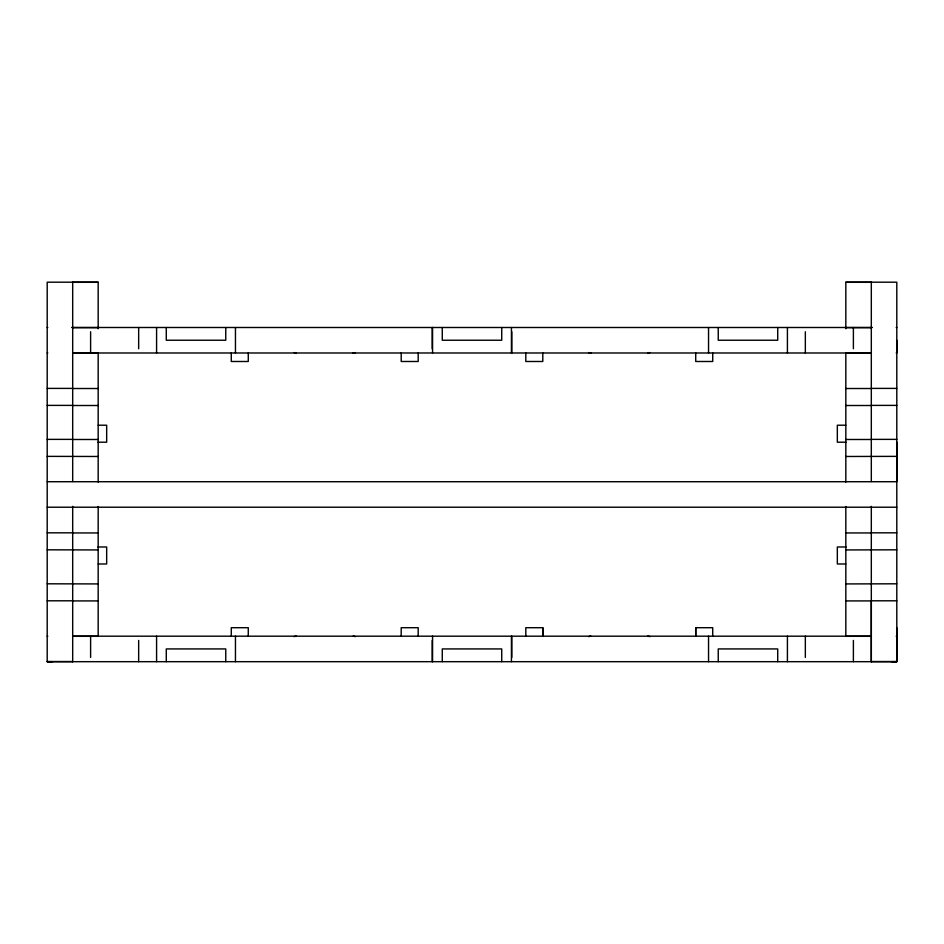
<?xml version="1.0" encoding="UTF-8"?>
<svg xmlns="http://www.w3.org/2000/svg" width="944" height="944" viewBox="0 0 944 944"><rect width="100%" height="100%" fill="white"/><g stroke="black" fill="none" stroke-linecap="round" stroke-linejoin="round"><path stroke-width="1.42" d="M542.8 627.701L542.8 636.197L542.8 627.701L525.808 627.701L525.808 636.197M695.728 627.701L695.728 636.197L695.728 627.701L712.72 627.701L712.72 636.197M871.312 661.673L871.312 600.797L896.8 600.797M896.8 627.701L896.8 661.673L891.702 661.685M896.8 442.134L896.8 481.723L47.2 481.723M896.8 340.253L896.8 352.985L896.186 352.997M72.688 282.315L98.176 282.315M845.824 282.315L871.312 282.315M47.2 327.509L47.814 327.509M71.614 327.497L872.386 327.497M896.186 327.509L896.8 327.509M72.688 327.627L98.176 327.627M845.824 327.627L871.312 327.627M47.2 352.997L47.814 352.997M72.688 352.985L871.312 352.985M72.688 353.115L98.176 353.115M845.824 353.115L871.312 353.115M47.2 388.397L72.688 388.397M871.312 388.397L896.8 388.397M72.688 388.515L98.176 388.515M845.824 388.515L871.312 388.515M47.2 405.389L72.688 405.389M871.312 405.389L896.8 405.389M72.688 405.507L98.176 405.507M845.824 405.507L871.312 405.507M98.176 425.213L106.672 425.213L106.672 442.205L97.964 442.205M845.824 425.213L837.328 425.213L837.328 442.205L846.036 442.205M47.2 439.373L72.688 439.373M871.312 439.373L896.8 439.373M72.688 439.491L98.176 439.491M845.824 439.491L871.312 439.491M47.2 456.365L98.176 456.483M845.824 456.483L896.8 456.365M47.2 507.211L896.8 507.211M47.2 532.829L72.688 532.829M871.312 532.829L896.8 532.829M72.688 532.947L98.176 532.947M845.824 532.947L871.312 532.947M97.964 546.989L106.672 546.989L106.672 563.981L98.176 563.981M846.036 546.989L837.328 546.989L837.328 563.981L845.824 563.981M47.2 549.821L98.176 549.939M845.824 549.939L896.8 549.821M47.2 583.805L98.176 583.923M845.824 583.923L896.8 583.805M47.2 600.797L72.688 600.797M72.688 600.915L98.176 600.915M845.824 600.915L871.312 600.915M47.2 636.197L47.814 636.197M72.688 636.185L871.312 636.185M896.186 636.197L896.8 636.197M72.688 636.315L98.176 636.315L98.176 506.48M871.312 636.315L845.824 636.315L845.824 506.48M47.2 661.555L72.688 661.555M871.312 661.555L896.8 661.555M98.176 328.724L98.176 282.197L47.2 282.197L47.2 661.685L896.8 661.685L896.8 282.197L845.824 282.197L845.824 328.724M47.2 661.673L52.298 661.685M871.312 282.197L871.312 481.487M871.312 506.362L871.312 661.803M853.388 327.497L853.388 348.737M853.388 640.433L853.388 661.673M845.824 352.997L845.824 482.101M805.338 331.745L805.338 352.985M805.338 636.185L805.338 657.425M787.414 327.497L787.414 352.985M787.414 636.185L787.414 661.673M777.714 327.497L777.714 340.241L718.242 340.241L718.242 327.497M777.714 661.673L777.714 648.929L718.242 648.929L718.242 661.673M712.72 352.997L712.72 361.493L695.728 361.493L695.728 352.997M708.543 327.497L708.543 352.985M708.543 636.185L708.543 661.673M542.8 352.997L542.8 361.493L525.808 361.493L525.808 352.997M511.79 331.745L511.79 352.985M511.79 636.185L511.79 657.425M511.436 327.497L511.436 352.985M511.436 636.185L511.436 661.673M501.736 327.497L501.736 340.241L442.264 340.241L442.264 327.497M501.736 661.673L501.736 648.929L442.264 648.929L442.264 661.673M432.564 327.497L432.564 352.985M432.564 636.185L432.564 661.673M432.21 327.497L432.21 348.737M432.21 640.433L432.21 661.673M418.192 352.997L418.192 361.493L401.2 361.493L401.2 352.997M418.192 636.197L418.192 627.701L401.2 627.701L401.2 636.197M248.272 352.997L248.272 361.493L231.28 361.493L231.28 352.997M248.272 636.197L248.272 627.701L231.28 627.701L231.28 636.197M235.457 327.497L235.457 352.985M235.457 636.185L235.457 661.673M225.758 327.497L225.758 340.241L166.286 340.241L166.286 327.497M225.758 661.673L225.758 648.929L166.286 648.929L166.286 661.673M156.586 327.497L156.586 352.985M156.586 636.185L156.586 661.673M138.662 327.497L138.662 348.737M138.662 640.433L138.662 661.673M98.176 352.997L98.176 482.101M90.612 331.745L90.612 352.985M90.612 636.185L90.612 657.425M72.688 282.197L72.688 481.487M72.688 506.362L72.688 661.803M649.932 352.549A6.372 6.372 0 0 1 647.584 352.997M590.944 352.997A6.372 6.372 0 0 1 588.596 352.549M355.404 352.549A6.372 6.372 0 0 1 353.056 352.997M296.416 352.997A6.372 6.372 0 0 1 294.068 352.549M588.596 636.645A6.372 6.372 0 0 1 590.944 636.197M647.584 636.197A6.372 6.372 0 0 1 649.932 636.645M294.068 636.645A6.372 6.372 0 0 1 296.416 636.197M353.056 636.197A6.372 6.372 0 0 1 355.404 636.645"/></g></svg>
